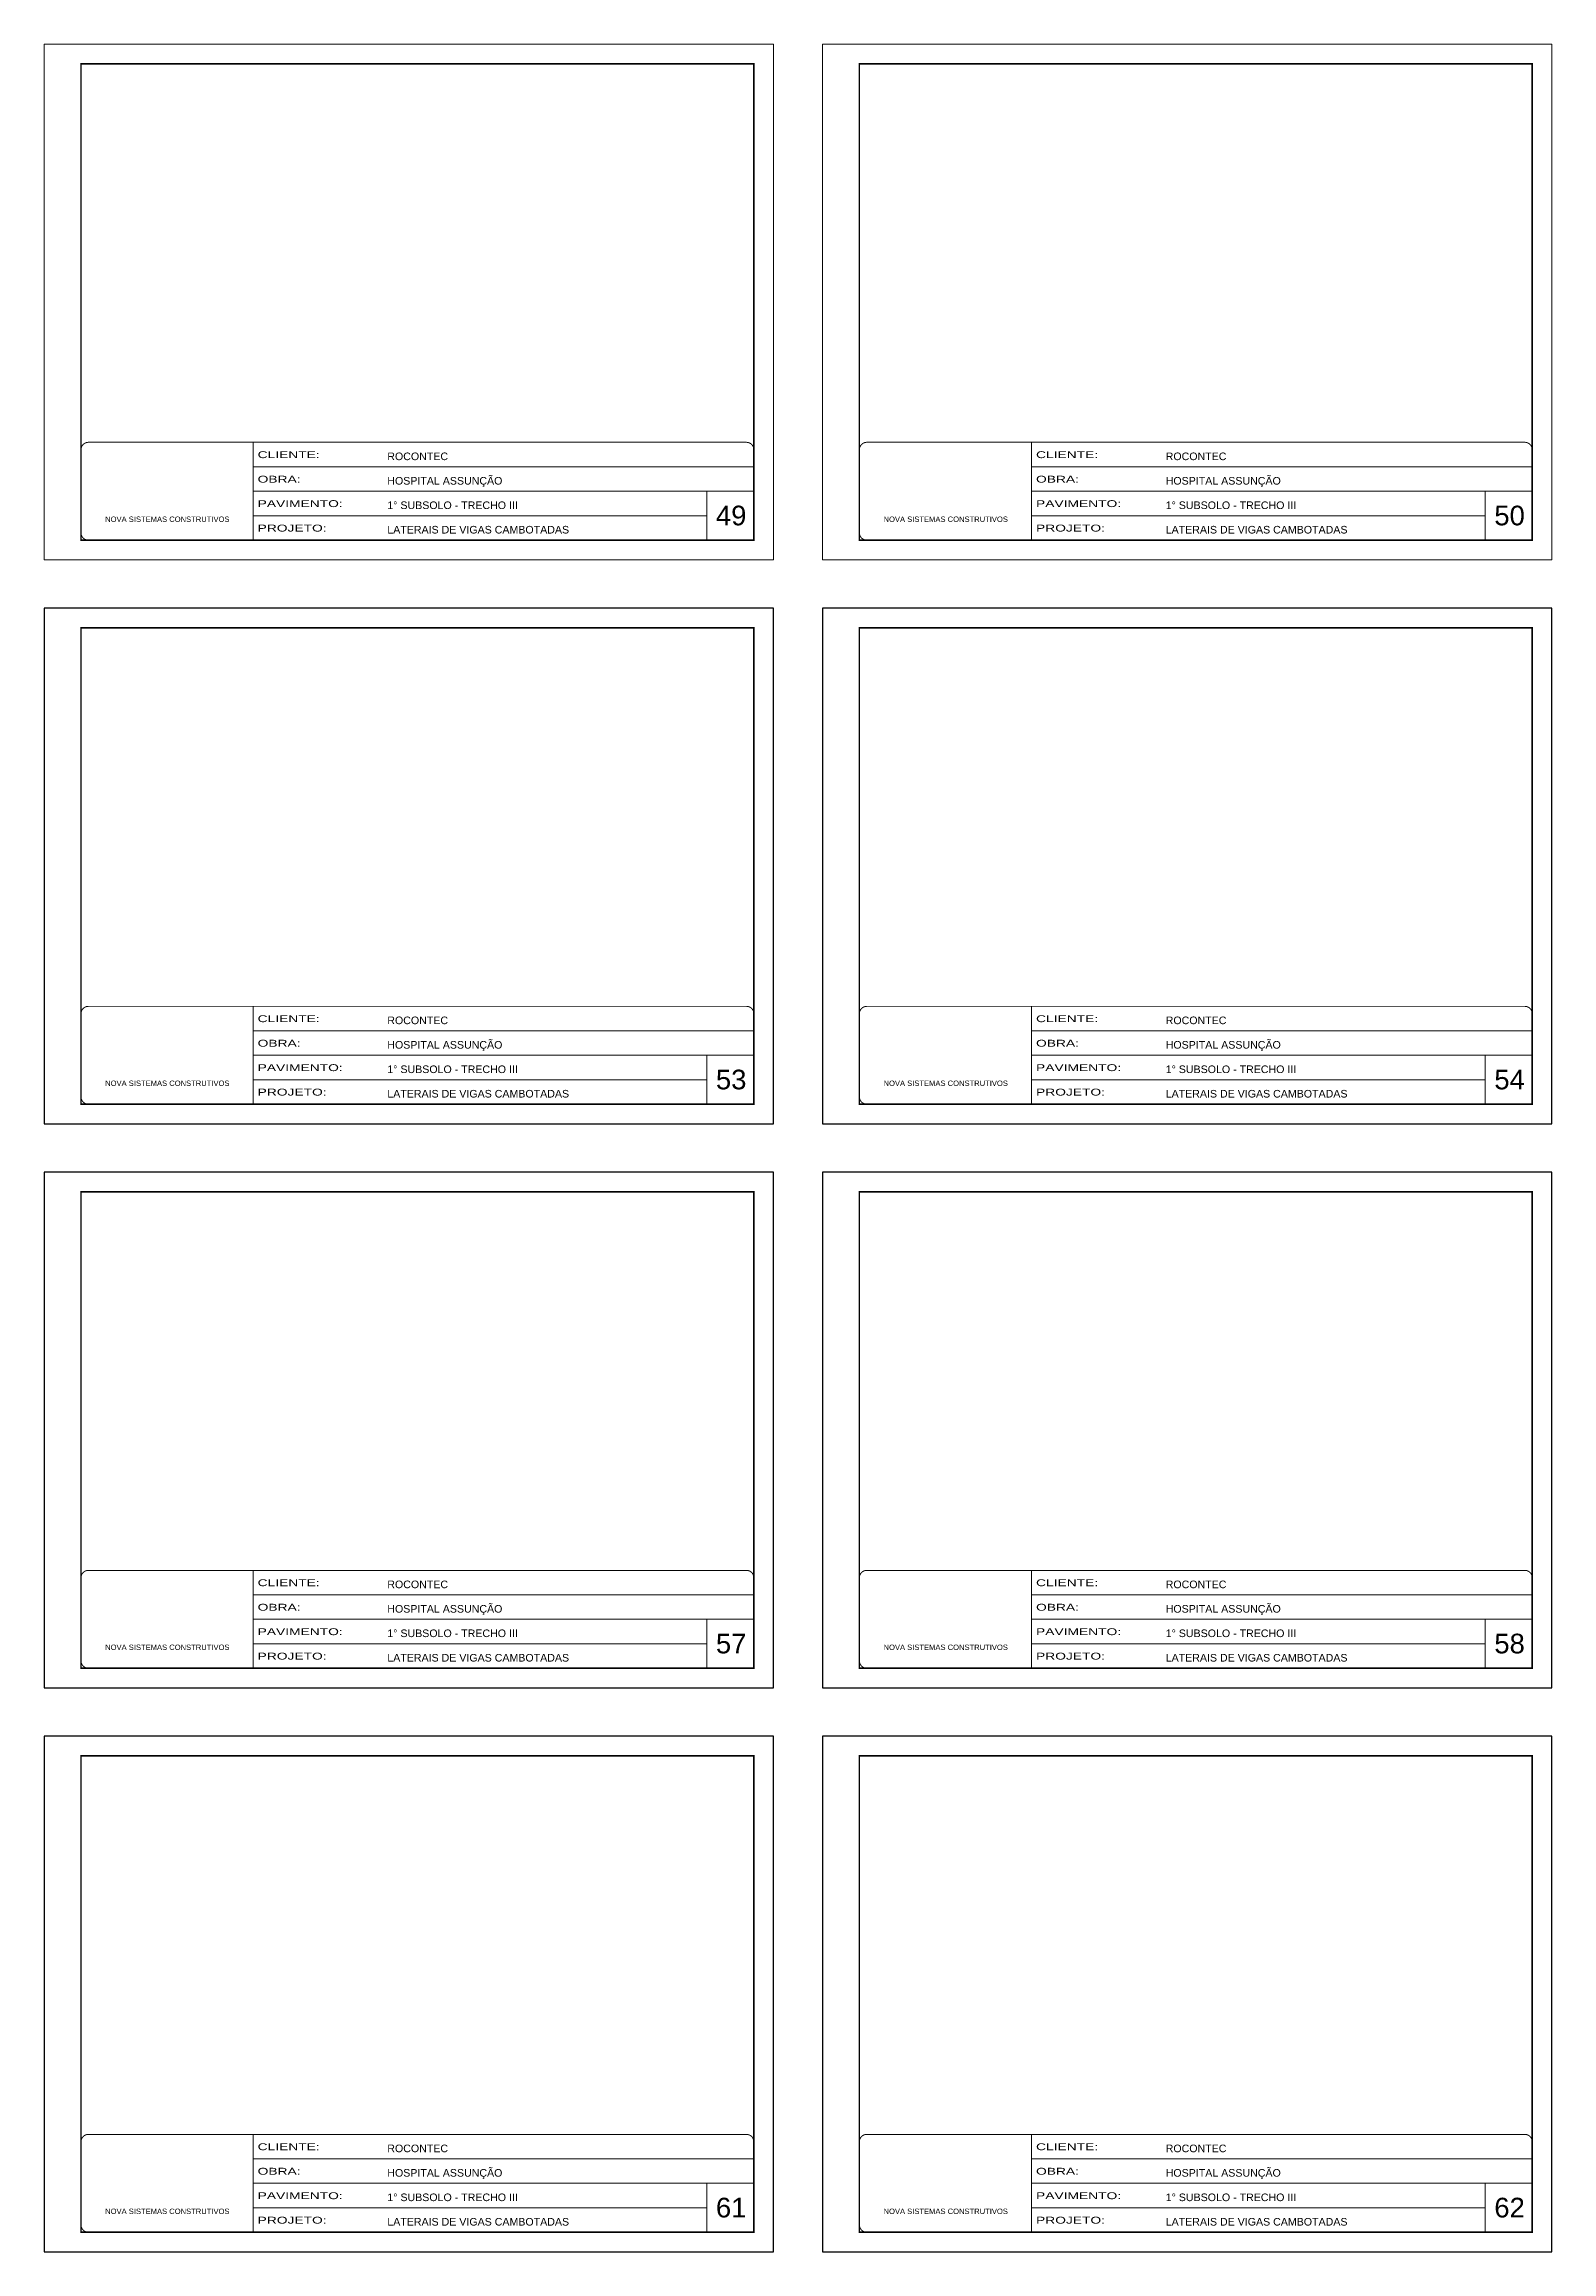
# Model space of a CAD drawing. Extents: x 2582 to 11841, y -26396 to 2611.
# Drawn here: x 2582 to 5652, y -16059 to -11563 of the extents above; entities that cross this region are included whole.
import ezdxf

# ---------------------------------------------------------------- set-up
doc = ezdxf.new("R2010")
doc.units = 0
doc.linetypes.add('CONTINUO', pattern=[0])
doc.linetypes.add('DASHED', pattern=[0.75, 0.5, -0.25])
for name, color, linetype, lineweight in [('CARIMBO', 255, 'Continuous', 9), ('Folhas', 255, 'Continuous', 9), ('SARRAFO DE PRESSAO', 251, 'DASHED', 9)]:
    doc.layers.add(name, color=color, linetype=linetype, lineweight=lineweight)
doc.layers.add('Laje_Perimetro', color=7, linetype='Continuous', plot=False)
doc.styles.add('ARIAL', font='arial.ttf')
doc.styles.add('Tecnologia', font='')
doc.styles.get('Tecnologia').set_extended_font_data('Forgotten Futurist')

# ---------------------------------------------------------------- blocks, each defined once
blk = doc.blocks.new('9999999999')
at = {"color": 30, "linetype": 'CONTINUO'}
for p, q in [((98564.6, 34230.2), (98564.6, 34429.4)), ((98564.6, 34379.6), (99584, 34379.6)), ((98564.6, 34329.8), (99488, 34329.8)), ((99584, 34329.8), (99488, 34329.8)), ((99488, 34329.8), (99488, 34230.2)), ((98564.6, 34280), (99488, 34280))]:
    blk.add_line(p, q, dxfattribs=at)
at = {"color": 30, "linetype": 'CONTINUO', "const_width": 2}
blk.add_lwpolyline([(99584, 34230.2), (99584, 34414.4, 0.414214), (99569, 34429.4), (98229, 34429.4, 0.414214), (98214, 34414.4), (98214, 34245.2, 0.414214), (98229, 34230.2), (99584, 34230.2)], format="xyb", dxfattribs=at)
at = {"layer": 'Folhas'}
blk.add_lwpolyline([(98139, 34190.2), (99624, 34190.2), (99624, 35240.2), (98139, 35240.2)], close=True, dxfattribs=at)
at = {"layer": 'Folhas', "color": 30, "const_width": 3}
blk.add_lwpolyline([(98214, 34230.2), (99584, 34230.2), (99584, 35200.2), (98214, 35200.2)], close=True, dxfattribs=at)
at = {"color": 7, "linetype": 'Continuous', "ltscale": 5, "style": 'ARIAL'}
for s, height, p in [('ROCONTEC', 15.48, (98837.7, 34393.1)), ('HOSPITAL ASSUNÇÃO', 15.483, (98837.7, 34343.3)), ('1° SUBSOLO - TRECHO III', 15.483, (98837.7, 34293.5)), ('NOVA SISTEMAS CONSTRUTIVOS', 11.059, (98263.2, 34267.2)), ('LATERAIS DE VIGAS CAMBOTADAS', 15.483, (98837.7, 34243.7))]:
    blk.add_text(s, height=height, dxfattribs=at).set_placement(p)
at = {"layer": 'Folhas', "color": 7, "style": 'Tecnologia', "width": 1.5}
for s, p in [('CLIENTE:', (98573.7, 34397.2)), ('OBRA:', (98573.7, 34347.3)), ('PAVIMENTO:', (98573.7, 34297.5)), ('PROJETO:', (98573.7, 34247.7))]:
    blk.add_text(s, height=14, dxfattribs=at).set_placement(p)

msp = doc.modelspace()

# ---------------------------------------------------------------- linework, layer by layer
at = {"layer": 'Laje_Perimetro'}
for points in [[(4066.63, -12711.65), (2581.63, -12711.65), (2581.63, -13761.65), (4066.63, -13761.65)], [(5651.63, -12711.65), (4166.63, -12711.65), (4166.63, -13761.65), (5651.63, -13761.65)], [(4066.63, -13860.23), (2581.63, -13860.23), (2581.63, -14910.23), (4066.63, -14910.23)], [(5651.63, -13860.23), (4166.63, -13860.23), (4166.63, -14910.23), (5651.63, -14910.23)], [(4066.63, -15008.8), (2581.63, -15008.8), (2581.63, -16058.8), (4066.63, -16058.8)], [(5651.63, -15008.8), (4166.63, -15008.8), (4166.63, -16058.8), (5651.63, -16058.8)]]:
    msp.add_lwpolyline(points, close=True, dxfattribs=at)

# ---------------------------------------------------------------- block references
at = {"layer": 'SARRAFO DE PRESSAO', "color": 6, "linetype": 'ByBlock'}
for p in [(-95557.34, -46803.28), (-93972.34, -46803.28), (-95557.34, -47951.86), (-93972.34, -47951.86), (-95557.34, -49100.43), (-93972.34, -49100.43), (-95557.34, -50249.01), (-93972.34, -50249.01)]:
    msp.add_blockref('9999999999', p, dxfattribs=at)

# ---------------------------------------------------------------- texts
at = {"layer": 'CARIMBO', "style": 'ARIAL'}
for s, p in [('49', (3949.49, -12542.94)), ('50', (5534.49, -12542.94)), ('53', (3949.49, -13691.51)), ('54', (5534.49, -13691.51)), ('57', (3949.49, -14840.09)), ('58', (5534.49, -14840.09)), ('61', (3949.49, -15988.66)), ('62', (5534.49, -15988.66))]:
    msp.add_text(s, height=40, dxfattribs=at).set_placement(p)

doc.saveas('drawing.dxf')
